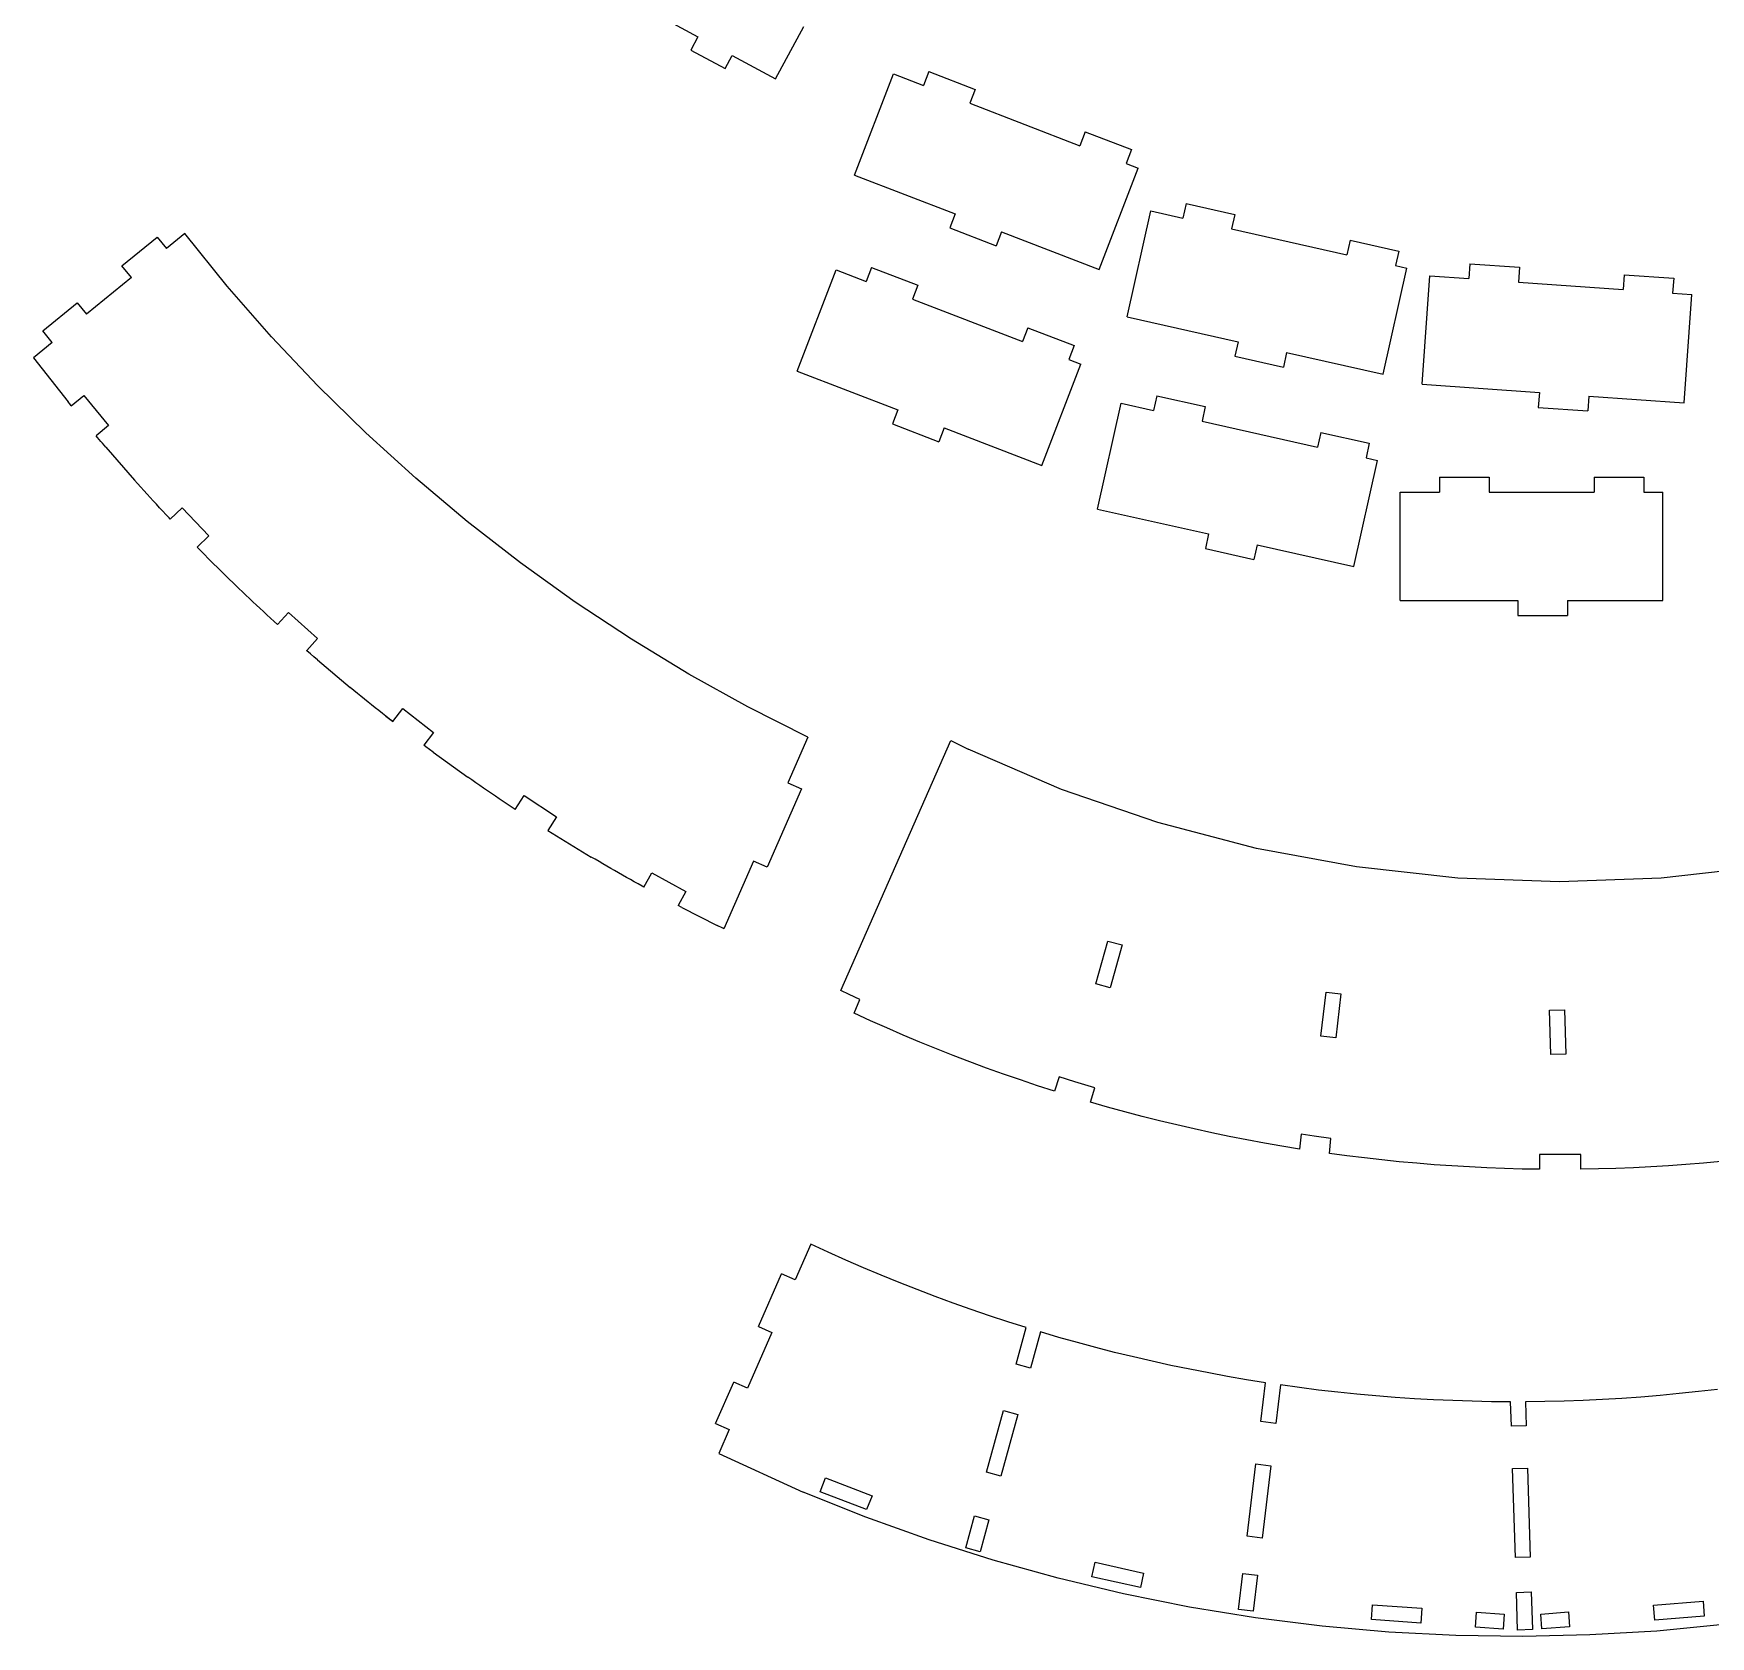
# Model space of a CAD drawing. Extents: x -27280 to 27280, y -16671 to 16671.
# Drawn here: x -14486 to -10437, y -5460 to -1589 of the extents above; entities that cross this region are included whole.
import ezdxf

# ---------------------------------------------------------------- set-up
doc = ezdxf.new("R2010")
doc.units = 0
doc.header["$MEASUREMENT"] = 0
doc.layers.get('0').update_dxf_attribs({"linetype": 'CONTINUOUS'})

msp = doc.modelspace()

# ---------------------------------------------------------------- linework, layer by layer
for p, q in [((-13011.1, -1527.2), (-12881.5, -1597.4)), ((-12694.6, -1698.7), (-12626, -1572.1)), ((-12881.5, -1597.4), (-12898.6, -1629.1)), ((-12898.6, -1629.1), (-12816, -1673.9)), ((-12816, -1673.9), (-12798.8, -1642.2)), ((-12798.8, -1642.2), (-12694.6, -1698.7)), ((-12503.5, -1931.4), (-12409.2, -1686.6)), ((-12409.2, -1686.6), (-12336.9, -1714.5)), ((-12323.9, -1680.9), (-12336.9, -1714.5)), ((-12323.9, -1680.9), (-12212, -1724)), ((-12212, -1724), (-12224.9, -1757.6)), ((-12224.9, -1757.6), (-11959.4, -1859.9)), ((-11946.4, -1826.3), (-11959.4, -1859.9)), ((-11946.4, -1826.3), (-11834.4, -1869.4)), ((-11834.4, -1869.4), (-11847.4, -1903)), ((-11847.4, -1903), (-11818.5, -1914.1)), ((-12503.5, -1931.4), (-12260.7, -2024.9)), ((-11912.7, -2158.9), (-11818.5, -1914.1)), ((-11845.4, -2273.4), (-11788.2, -2017.4)), ((-11788.2, -2017.4), (-11710.2, -2034.9)), ((-11702.4, -1999.7), (-11710.2, -2034.9)), ((-11702.4, -1999.7), (-11585.3, -2025.9)), ((-12260.7, -2024.9), (-12273.6, -2058.5)), ((-12273.6, -2058.5), (-12161.6, -2101.7)), ((-11585.3, -2025.9), (-11593.1, -2061)), ((-11593.1, -2061), (-11314.2, -2123.4)), ((-14272.3, -2150.3), (-14187.6, -2080.8)), ((-14187.6, -2080.8), (-14164.7, -2108.6)), ((-14120.6, -2072.4), (-14164.7, -2108.6)), ((-14018.3, -2198.9), (-14120.6, -2072.4)), ((-12148.7, -2068.1), (-12161.6, -2101.7)), ((-12148.7, -2068.1), (-11912.7, -2158.9)), ((-11306.4, -2088.2), (-11314.2, -2123.4)), ((-11306.4, -2088.2), (-11189.3, -2114.4)), ((-11189.3, -2114.4), (-11197.1, -2149.5)), ((-11017.5, -2145), (-11020, -2180.9)), ((-11017.5, -2145), (-10897.8, -2153.6)), ((-14249.4, -2178.1), (-14357.9, -2267.1)), ((-14249.4, -2178.1), (-14272.3, -2150.3)), ((-12641.9, -2404.6), (-12547.7, -2159.8)), ((-12547.7, -2159.8), (-12475.3, -2187.7)), ((-12462.4, -2154.1), (-12475.3, -2187.7)), ((-12462.4, -2154.1), (-12350.4, -2197.2)), ((-11226.8, -2411.7), (-11169.6, -2155.7)), ((-11197.1, -2149.5), (-11169.6, -2155.7)), ((-11133, -2435.9), (-11114.4, -2174.2)), ((-11114.4, -2174.2), (-11020, -2180.9)), ((-10897.8, -2153.6), (-10900.3, -2189.5)), ((-10644.9, -2171.6), (-10647.5, -2207.5)), ((-10644.9, -2171.6), (-10525.2, -2180.1)), ((-10525.2, -2180.1), (-10527.8, -2216)), ((-13911.3, -2321.4), (-14018.3, -2198.9)), ((-12350.4, -2197.2), (-12363.3, -2230.8)), ((-10900.3, -2189.5), (-10647.5, -2207.5)), ((-10527.8, -2216), (-10481.6, -2219.3)), ((-10500.2, -2481), (-10481.6, -2219.3)), ((-14463.5, -2307.2), (-14380.8, -2239.3)), ((-14380.8, -2239.3), (-14357.9, -2267.1)), ((-12363.3, -2230.8), (-12097.8, -2333.1)), ((-14440.7, -2335), (-14463.5, -2307.2)), ((-12084.9, -2299.5), (-12097.8, -2333.1)), ((-12084.9, -2299.5), (-11972.9, -2342.6)), ((-11845.4, -2273.4), (-11577.2, -2333.4)), ((-14440.7, -2335), (-14485.9, -2372.1)), ((-13799.7, -2439.7), (-13911.3, -2321.4)), ((-11972.9, -2342.6), (-11985.8, -2376.2)), ((-11577.2, -2333.4), (-11585, -2368.5)), ((-14485.9, -2372.1), (-14402.5, -2478.7)), ((-12051.2, -2632.1), (-11956.9, -2387.3)), ((-11985.8, -2376.2), (-11956.9, -2387.3)), ((-11585, -2368.5), (-11467.9, -2394.7)), ((-11460.1, -2359.5), (-11467.9, -2394.7)), ((-11460.1, -2359.5), (-11226.8, -2411.7)), ((-12641.9, -2404.6), (-12399.1, -2498.2)), ((-14394.8, -2488.1), (-14364.3, -2463.1)), ((-14364.3, -2463.1), (-14304.7, -2535.8)), ((-13683.6, -2553.6), (-13799.7, -2439.7)), ((-11773.5, -2464), (-11781.3, -2499.2)), ((-11773.5, -2464), (-11656.4, -2490.2)), ((-11133, -2435.9), (-10849.6, -2456.1)), ((-10849.6, -2456.1), (-10852.2, -2492)), ((-10729.9, -2464.6), (-10732.5, -2500.5)), ((-10729.9, -2464.6), (-10500.2, -2481)), ((-14398.6, -2483.5), (-14402.5, -2478.7)), ((-14394.8, -2488.1), (-14398.6, -2483.5)), ((-12399.1, -2498.2), (-12412, -2531.7)), ((-11916.5, -2737.8), (-11859.3, -2481.8)), ((-11859.3, -2481.8), (-11781.3, -2499.2)), ((-11656.4, -2490.2), (-11664.2, -2525.4)), ((-10852.2, -2492), (-10732.5, -2500.5)), ((-14304.7, -2535.8), (-14335, -2560.6)), ((-12412, -2531.7), (-12300, -2574.9)), ((-12287.1, -2541.3), (-12300, -2574.9)), ((-12287.1, -2541.3), (-12051.2, -2632.1)), ((-11664.2, -2525.4), (-11385.3, -2587.7)), ((-14331.6, -2564.7), (-14335, -2560.6)), ((-14327.6, -2569.4), (-14331.6, -2564.7)), ((-14323.6, -2574.1), (-14327.6, -2569.4)), ((-14319.6, -2578.8), (-14323.6, -2574.1)), ((-14315.5, -2583.6), (-14319.6, -2578.8)), ((-14311.5, -2588.3), (-14315.5, -2583.6)), ((-14311.5, -2588.3), (-14242, -2667.8)), ((-13563.1, -2663), (-13683.6, -2553.6)), ((-11377.5, -2552.6), (-11385.3, -2587.7)), ((-11377.5, -2552.6), (-11260.4, -2578.7)), ((-11260.4, -2578.7), (-11268.2, -2613.9)), ((-11297.9, -2876), (-11240.7, -2620)), ((-11268.2, -2613.9), (-11240.7, -2620)), ((-14234.5, -2676.2), (-14242, -2667.8)), ((-13438.6, -2767.7), (-13563.1, -2663)), ((-11091, -2660.4), (-10971, -2660.4)), ((-11091, -2660.4), (-11091, -2696.4)), ((-10971, -2660.4), (-10971, -2696.4)), ((-10717.5, -2660.4), (-10717.5, -2696.4)), ((-10717.5, -2660.4), (-10597.5, -2660.4)), ((-10597.5, -2660.4), (-10597.5, -2696.4)), ((-14226.9, -2684.6), (-14234.5, -2676.2)), ((-14219.4, -2692.9), (-14226.9, -2684.6)), ((-14211.8, -2701.3), (-14219.4, -2692.9)), ((-14204.3, -2709.6), (-14211.8, -2701.3)), ((-14196.7, -2717.9), (-14204.3, -2709.6)), ((-11185.6, -2958.7), (-11185.6, -2696.4)), ((-11185.6, -2696.4), (-11091, -2696.4)), ((-10971, -2696.4), (-10717.5, -2696.4)), ((-10597.5, -2696.4), (-10551.2, -2696.4)), ((-10551.2, -2958.7), (-10551.2, -2696.4)), ((-14189, -2726.1), (-14196.7, -2717.9)), ((-14181.4, -2734.4), (-14189, -2726.1)), ((-14173.7, -2742.6), (-14181.4, -2734.4)), ((-14166.1, -2750.8), (-14173.7, -2742.6)), ((-14158.4, -2759), (-14166.1, -2750.8)), ((-14155.7, -2761.9), (-14127.1, -2734.7)), ((-14127.1, -2734.7), (-14062.2, -2802.6)), ((-11916.5, -2737.8), (-11648.3, -2797.7)), ((-14155.7, -2761.9), (-14158.4, -2759)), ((-14155.7, -2761.9), (-14155.7, -2761.9)), ((-13310.2, -2867.5), (-13438.6, -2767.7)), ((-14062.2, -2802.6), (-14090.5, -2829.7)), ((-14088.4, -2831.9), (-14090.5, -2829.7)), ((-14090.5, -2829.7), (-14090.5, -2829.7)), ((-14080.5, -2839.9), (-14088.4, -2831.9)), ((-11648.3, -2797.7), (-11656.1, -2832.8)), ((-11656.1, -2832.8), (-11539, -2859)), ((-11531.2, -2823.9), (-11539, -2859)), ((-11531.2, -2823.9), (-11297.9, -2876)), ((-14072.6, -2847.9), (-14080.5, -2839.9)), ((-14064.7, -2855.8), (-14072.6, -2847.9)), ((-14064.7, -2855.8), (-13989.9, -2929.3)), ((-13178, -2962.3), (-13310.2, -2867.5)), ((-13981.5, -2937.3), (-13989.9, -2929.3)), ((-13973.1, -2945.4), (-13981.5, -2937.3)), ((-13964.6, -2953.4), (-13973.1, -2945.4)), ((-13956.2, -2961.4), (-13964.6, -2953.4)), ((-13947.7, -2969.4), (-13956.2, -2961.4)), ((-13939.2, -2977.3), (-13947.7, -2969.4)), ((-13930.7, -2985.2), (-13939.2, -2977.3)), ((-13922.2, -2993.1), (-13930.7, -2985.2)), ((-13913.6, -3001), (-13922.2, -2993.1)), ((-13896.4, -3016.7), (-13870.1, -2987.4)), ((-13870.1, -2987.4), (-13800.1, -3050.2)), ((-13042.2, -3051.9), (-13178, -2962.3)), ((-11185.6, -2958.7), (-10901.5, -2958.7)), ((-10901.5, -2958.7), (-10901.5, -2994.7)), ((-10901.5, -2994.7), (-10781.5, -2994.7)), ((-10781.5, -2958.7), (-10551.2, -2958.7)), ((-10781.5, -2958.7), (-10781.5, -2994.7)), ((-13905, -3008.9), (-13913.6, -3001)), ((-13896.4, -3016.7), (-13905, -3008.9)), ((-13800.1, -3050.2), (-13826.3, -3079.3)), ((-12903.1, -3136.3), (-13042.2, -3051.9)), ((-13825.7, -3079.9), (-13826.3, -3079.3)), ((-13817.3, -3087.2), (-13825.7, -3079.9)), ((-13808.9, -3094.5), (-13817.3, -3087.2)), ((-13800.4, -3101.8), (-13808.9, -3094.5)), ((-13800.4, -3101.8), (-13721, -3168.8)), ((-12760.9, -3215.2), (-12903.1, -3136.3)), ((-13712.4, -3175.8), (-13721, -3168.8)), ((-13703.8, -3182.8), (-13712.4, -3175.8)), ((-13695.3, -3189.8), (-13703.8, -3182.8)), ((-13686.7, -3196.8), (-13695.3, -3189.8)), ((-13678.1, -3203.7), (-13686.7, -3196.8)), ((-13669.4, -3210.7), (-13678.1, -3203.7)), ((-13660.8, -3217.6), (-13669.4, -3210.7)), ((-13652.1, -3224.4), (-13660.8, -3217.6)), ((-13643.5, -3231.3), (-13652.1, -3224.4)), ((-13634.8, -3238.1), (-13643.5, -3231.3)), ((-13634.8, -3238.1), (-13619.4, -3250.1)), ((-13626.1, -3245), (-13634.8, -3238.1)), ((-13618.4, -3250.9), (-13594.4, -3219.6)), ((-13594.4, -3219.6), (-13519.8, -3276.9)), ((-12615.8, -3288.7), (-12760.9, -3215.2)), ((-13619.4, -3250.1), (-13626.1, -3245)), ((-13619.4, -3250.1), (-13618.4, -3250.9)), ((-13618.4, -3250.9), (-13619.4, -3250.1)), ((-13618.4, -3250.9), (-13618.4, -3250.9)), ((-13617.4, -3251.8), (-13618.4, -3250.9)), ((-13617.4, -3251.8), (-13618.4, -3250.9)), ((-13519.8, -3276.9), (-13543.6, -3307.9)), ((-13543.6, -3307.9), (-13543.6, -3307.9)), ((-13543.6, -3307.9), (-13543.6, -3307.9)), ((-13543.6, -3307.9), (-13543.6, -3307.9)), ((-13538.2, -3312), (-13543.6, -3307.9)), ((-13543.6, -3307.9), (-13543.6, -3307.9)), ((-13543.6, -3307.9), (-13543.6, -3307.9)), ((-13529.4, -3318.5), (-13538.2, -3312)), ((-13520.5, -3325.1), (-13529.4, -3318.5)), ((-12615.8, -3288.7), (-12664.1, -3398.7)), ((-12536.7, -3900.2), (-12271.2, -3296.4)), ((-12271.2, -3296.4), (-12229.2, -3317.7)), ((-12003.2, -3414.5), (-12229.2, -3317.7)), ((-13520.5, -3325.1), (-13436.8, -3385.3)), ((-13427.4, -3391.9), (-13436.8, -3385.3)), ((-13418, -3398.5), (-13427.4, -3391.9)), ((-13408.5, -3405), (-13418, -3398.5)), ((-12664.1, -3398.7), (-12631.2, -3413.2)), ((-13399.1, -3411.5), (-13408.5, -3405)), ((-13389.6, -3418), (-13399.1, -3411.5)), ((-13380.2, -3424.5), (-13389.6, -3418)), ((-13370.7, -3430.9), (-13380.2, -3424.5)), ((-13361.2, -3437.3), (-13370.7, -3430.9)), ((-13351.7, -3443.7), (-13361.2, -3437.3)), ((-13323, -3462.8), (-13301.5, -3429.7)), ((-13301.5, -3429.7), (-13222.7, -3480.9)), ((-12631.2, -3413.2), (-12714.4, -3602.5)), ((-11770.7, -3494.5), (-12003.2, -3414.5)), ((-13342.1, -3450.1), (-13351.7, -3443.7)), ((-13332.6, -3456.5), (-13342.1, -3450.1)), ((-13323, -3462.8), (-13332.6, -3456.5)), ((-13222.7, -3480.9), (-13244.2, -3513.7)), ((-13244.2, -3513.7), (-13244, -3513.7)), ((-13244.2, -3513.7), (-13139.1, -3578)), ((-11532.9, -3557.1), (-11770.7, -3494.5)), ((-11291.2, -3602), (-11532.9, -3557.1)), ((-13129.7, -3583.5), (-13139.1, -3578)), ((-13120.3, -3589), (-13129.7, -3583.5)), ((-13110.9, -3594.6), (-13120.3, -3589)), ((-13101.5, -3600), (-13110.9, -3594.6)), ((-13092, -3605.5), (-13101.5, -3600)), ((-12747.3, -3588), (-12819, -3751.1)), ((-12714.4, -3602.5), (-12747.3, -3588)), ((-11046.8, -3629.1), (-11291.2, -3602)), ((-10310.9, -3601.7), (-10555.3, -3628.9)), ((-13082.6, -3610.9), (-13092, -3605.5)), ((-13073.1, -3616.4), (-13082.6, -3610.9)), ((-13063.7, -3621.8), (-13073.1, -3616.4)), ((-13054.2, -3627.1), (-13063.7, -3621.8)), ((-13044.7, -3632.5), (-13054.2, -3627.1)), ((-13035.2, -3637.8), (-13044.7, -3632.5)), ((-13025.7, -3643.1), (-13035.2, -3637.8)), ((-13016.2, -3648.4), (-13025.7, -3643.1)), ((-13011.9, -3650.7), (-12993.1, -3616.1)), ((-12993.1, -3616.1), (-12910.4, -3660.9)), ((-10801, -3638), (-11046.8, -3629.1)), ((-10555.3, -3628.9), (-10801, -3638)), ((-13011.9, -3650.7), (-13016.2, -3648.4)), ((-13011.9, -3650.7), (-13011.9, -3650.7)), ((-12910.4, -3660.9), (-12929.1, -3695.3)), ((-12929.1, -3695.3), (-12929.1, -3695.3)), ((-12920.3, -3699.9), (-12929.1, -3695.3)), ((-12920.3, -3699.9), (-12834.9, -3743.3)), ((-12830.4, -3745.5), (-12834.9, -3743.3)), ((-12826, -3747.7), (-12830.4, -3745.5)), ((-12821.5, -3749.9), (-12826, -3747.7)), ((-12819, -3751.1), (-12821.5, -3749.9)), ((-11920.4, -3884.1), (-11892.1, -3780.8)), ((-11892.1, -3780.8), (-11857.4, -3790.4)), ((-11857.4, -3790.4), (-11885.7, -3893.6)), ((-11885.7, -3893.6), (-11920.4, -3884.1)), ((-12516.2, -3910), (-12536.7, -3900.2)), ((-12490.2, -3922.1), (-12516.2, -3910)), ((-12504.5, -3955.2), (-12490.2, -3922.1)), ((-11377.3, -4010.5), (-11364.6, -3904.2)), ((-11364.6, -3904.2), (-11328.8, -3908.4)), ((-11328.8, -3908.4), (-11341.5, -4014.8)), ((-12465.1, -3973.2), (-12504.5, -3955.2)), ((-10824.9, -3948), (-10788.9, -3946.9)), ((-10821.6, -4055), (-10824.9, -3948)), ((-10788.9, -3946.9), (-10785.7, -4053.9)), ((-12425.6, -3990.8), (-12465.1, -3973.2)), ((-12385.8, -4008), (-12425.6, -3990.8)), ((-12345.9, -4024.8), (-12385.8, -4008)), ((-12305.8, -4041.1), (-12345.9, -4024.8)), ((-12265.5, -4057), (-12305.8, -4041.1)), ((-11341.5, -4014.8), (-11377.3, -4010.5)), ((-12225, -4072.5), (-12265.5, -4057)), ((-12184.4, -4087.6), (-12225, -4072.5)), ((-12143.6, -4102.2), (-12184.4, -4087.6)), ((-10785.7, -4053.9), (-10821.6, -4055)), ((-12102.7, -4116.4), (-12143.6, -4102.2)), ((-12061.6, -4130.2), (-12102.7, -4116.4)), ((-12020.4, -4143.5), (-12061.6, -4130.2)), ((-12009.3, -4109.2), (-12020.4, -4143.5)), ((-11971, -4121.2), (-12009.3, -4109.2)), ((-11922.7, -4135.6), (-11971, -4121.2)), ((-11933.8, -4169.9), (-11922.7, -4135.6)), ((-11892.3, -4181.8), (-11933.8, -4169.9)), ((-11850.7, -4193.3), (-11892.3, -4181.8)), ((-11808.9, -4204.3), (-11850.7, -4193.3)), ((-11767.1, -4214.9), (-11808.9, -4204.3)), ((-11725.1, -4225), (-11767.1, -4214.9)), ((-11683, -4234.7), (-11725.1, -4225)), ((-11640.8, -4243.9), (-11683, -4234.7)), ((-11598.6, -4252.7), (-11640.8, -4243.9)), ((-11425, -4247.4), (-11428.6, -4283.2)), ((-11393.1, -4252.3), (-11425, -4247.4)), ((-11556.2, -4261), (-11598.6, -4252.7)), ((-11513.7, -4268.9), (-11556.2, -4261)), ((-11471.2, -4276.3), (-11513.7, -4268.9)), ((-11428.6, -4283.2), (-11471.2, -4276.3)), ((-11352.9, -4258.1), (-11393.1, -4252.3)), ((-11356.5, -4293.9), (-11352.9, -4258.1)), ((-11314.4, -4299.6), (-11356.5, -4293.9)), ((-11272.3, -4304.8), (-11314.4, -4299.6)), ((-11230.1, -4309.5), (-11272.3, -4304.8)), ((-11187.9, -4313.8), (-11230.1, -4309.5)), ((-11145.7, -4317.7), (-11187.9, -4313.8)), ((-11103.4, -4321.1), (-11145.7, -4317.7)), ((-11061, -4324.1), (-11103.4, -4321.1)), ((-11018.7, -4326.6), (-11061, -4324.1)), ((-10976.3, -4328.7), (-11018.7, -4326.6)), ((-10933.9, -4330.3), (-10976.3, -4328.7)), ((-10891.4, -4331.5), (-10933.9, -4330.3)), ((-10849, -4332.2), (-10891.4, -4331.5)), ((-10805.6, -4296.5), (-10849, -4296.2)), ((-10849, -4296.2), (-10849, -4332.2)), ((-10749.4, -4296.1), (-10805.6, -4296.5)), ((-10749.4, -4332.1), (-10749.4, -4296.1)), ((-10707.1, -4331.3), (-10749.4, -4332.1)), ((-10664.8, -4330.1), (-10707.1, -4331.3)), ((-10622.5, -4328.4), (-10664.8, -4330.1)), ((-10580.3, -4326.2), (-10622.5, -4328.4)), ((-10538, -4323.7), (-10580.3, -4326.2)), ((-10495.8, -4320.7), (-10538, -4323.7)), ((-10453.7, -4317.2), (-10495.8, -4320.7)), ((-10411.6, -4313.3), (-10453.7, -4317.2)), ((-12608.9, -4513), (-12646.8, -4599.1)), ((-12566.7, -4532.5), (-12608.9, -4513)), ((-12524.3, -4551.5), (-12566.7, -4532.5)), ((-12481.7, -4570), (-12524.3, -4551.5)), ((-12438.8, -4588.1), (-12481.7, -4570)), ((-12735.6, -4711.8), (-12679.8, -4584.6)), ((-12646.8, -4599.1), (-12679.8, -4584.6)), ((-12395.7, -4605.6), (-12438.8, -4588.1)), ((-12352.5, -4622.7), (-12395.7, -4605.6)), ((-12309, -4639.2), (-12352.5, -4622.7)), ((-12265.4, -4655.3), (-12309, -4639.2)), ((-12221.6, -4670.8), (-12265.4, -4655.3)), ((-12177.6, -4685.9), (-12221.6, -4670.8)), ((-12133.4, -4700.4), (-12177.6, -4685.9)), ((-12702.7, -4726.2), (-12761.9, -4861)), ((-12735.6, -4711.8), (-12702.7, -4726.2)), ((-12089.1, -4714.4), (-12133.4, -4700.4)), ((-12113.2, -4802.7), (-12089.1, -4714.4)), ((-12054.6, -4724.9), (-12078.5, -4812.2)), ((-12010, -4738), (-12054.6, -4724.9)), ((-11965.2, -4750.6), (-12010, -4738)), ((-11920.3, -4762.7), (-11965.2, -4750.6)), ((-11875.3, -4774.3), (-11920.3, -4762.7)), ((-11830.1, -4785.3), (-11875.3, -4774.3)), ((-12078.5, -4812.2), (-12113.2, -4802.7)), ((-11784.8, -4795.8), (-11830.1, -4785.3)), ((-11739.4, -4805.8), (-11784.8, -4795.8)), ((-11693.9, -4815.2), (-11739.4, -4805.8)), ((-11648.2, -4824.1), (-11693.9, -4815.2)), ((-12838.7, -4946.1), (-12794.9, -4846.5)), ((-12761.9, -4861), (-12794.9, -4846.5)), ((-11602.5, -4832.5), (-11648.2, -4824.1)), ((-11556.7, -4840.3), (-11602.5, -4832.5)), ((-11510.7, -4847.6), (-11556.7, -4840.3)), ((-11522, -4941.6), (-11510.8, -4847.6)), ((-11510.8, -4847.6), (-11510.7, -4847.6)), ((-11475.1, -4852.9), (-11486.2, -4945.8)), ((-11429.1, -4859.3), (-11475.1, -4852.9)), ((-11382.9, -4865.2), (-11429.1, -4859.3)), ((-11336.7, -4870.5), (-11382.9, -4865.2)), ((-11290.5, -4875.2), (-11336.7, -4870.5)), ((-11244.2, -4879.4), (-11290.5, -4875.2)), ((-11197.8, -4883.1), (-11244.2, -4879.4)), ((-11151.4, -4886.2), (-11197.8, -4883.1)), ((-11105, -4888.8), (-11151.4, -4886.2)), ((-11058.5, -4890.9), (-11105, -4888.8)), ((-11012.1, -4892.4), (-11058.5, -4890.9)), ((-10965.6, -4893.4), (-11012.1, -4892.4)), ((-10919.1, -4893.8), (-10965.6, -4893.4)), ((-10919.1, -4893.8), (-10919.1, -4893.8)), ((-10917.3, -4952.9), (-10919.1, -4893.8)), ((-10836.6, -4893.1), (-10883.1, -4893.7)), ((-10883.1, -4893.7), (-10881.3, -4951.8)), ((-10790.1, -4892), (-10836.6, -4893.1)), ((-10743.6, -4890.4), (-10790.1, -4892)), ((-10697.2, -4888.2), (-10743.6, -4890.4)), ((-10650.8, -4885.4), (-10697.2, -4888.2)), ((-10604.4, -4882.2), (-10650.8, -4885.4)), ((-10558, -4878.3), (-10604.4, -4882.2)), ((-10511.8, -4874), (-10558, -4878.3)), ((-10465.5, -4869.1), (-10511.8, -4874)), ((-10419.3, -4863.7), (-10465.5, -4869.1)), ((-12184.7, -5063.5), (-12144, -4915.1)), ((-12109.3, -4924.6), (-12149.9, -5073)), ((-12144, -4915.1), (-12109.3, -4924.6)), ((-12838.7, -4946.1), (-12805.7, -4960.6)), ((-12805.7, -4960.6), (-12831.3, -5018.9)), ((-11486.2, -4945.8), (-11522, -4941.6)), ((-10881.3, -4951.8), (-10917.3, -4952.9)), ((-12831.3, -5018.9), (-12627.8, -5111.6)), ((-11555.1, -5218.6), (-11534.2, -5043.9)), ((-11534.2, -5043.9), (-11498.5, -5048.2)), ((-11498.5, -5048.2), (-11519.4, -5222.9)), ((-10914.2, -5055.1), (-10878.2, -5054)), ((-10907.6, -5269.8), (-10914.2, -5055.1)), ((-10878.2, -5054), (-10871.7, -5268.7)), ((-12586, -5111), (-12573.1, -5077.4)), ((-12573.1, -5077.4), (-12461.1, -5120.6)), ((-12149.9, -5073), (-12184.7, -5063.5)), ((-12476.4, -5172.1), (-12627.8, -5111.6)), ((-12474.1, -5154.2), (-12586, -5111)), ((-12461.1, -5120.6), (-12474.1, -5154.2)), ((-12323.1, -5227), (-12476.4, -5172.1)), ((-12234.8, -5246.3), (-12213.7, -5169.4)), ((-12213.7, -5169.4), (-12179, -5178.9)), ((-12179, -5178.9), (-12200, -5255.8)), ((-11519.4, -5222.9), (-11555.1, -5218.6)), ((-12168.2, -5276.3), (-12323.1, -5227)), ((-12200, -5255.8), (-12234.8, -5246.3)), ((-12011.6, -5319.8), (-12168.2, -5276.3)), ((-11930.2, -5316.1), (-11922.3, -5281)), ((-11922.3, -5281), (-11805.2, -5307.2)), ((-10871.7, -5268.7), (-10907.6, -5269.8)), ((-11853.8, -5357.5), (-12011.6, -5319.8)), ((-11813.1, -5342.3), (-11930.2, -5316.1)), ((-11805.2, -5307.2), (-11813.1, -5342.3)), ((-11576.2, -5395.2), (-11565.8, -5308.4)), ((-11565.8, -5308.4), (-11530.1, -5312.6)), ((-11530.1, -5312.6), (-11540.5, -5399.5)), ((-11694.8, -5389.4), (-11853.8, -5357.5)), ((-11255.4, -5419.8), (-11252.8, -5383.9)), ((-11252.8, -5383.9), (-11133.1, -5392.5)), ((-10905.1, -5353.9), (-10869.1, -5352.8)), ((-10902.3, -5445), (-10905.1, -5353.9)), ((-10869.1, -5352.8), (-10866.3, -5443.9)), ((-10574.1, -5384.9), (-10454.4, -5375.5)), ((-10571.2, -5420.8), (-10574.1, -5384.9)), ((-10454.4, -5375.5), (-10451.6, -5411.4)), ((-11534.8, -5415.5), (-11694.8, -5389.4)), ((-11540.5, -5399.5), (-11576.2, -5395.2)), ((-11374.1, -5435.6), (-11534.8, -5415.5)), ((-11135.7, -5428.4), (-11255.4, -5419.8)), ((-11133.1, -5392.5), (-11135.7, -5428.4)), ((-11003.8, -5437.8), (-11001.2, -5401.9)), ((-11001.2, -5401.9), (-10934.5, -5406.6)), ((-10934.5, -5406.6), (-10937, -5442.5)), ((-10846.3, -5406.2), (-10779.7, -5401)), ((-10843.5, -5442.1), (-10846.3, -5406.2)), ((-10779.7, -5401), (-10776.8, -5436.9)), ((-10451.6, -5411.4), (-10571.2, -5420.8)), ((-11212.8, -5449.8), (-11374.1, -5435.6)), ((-11051.2, -5458.1), (-11212.8, -5449.8)), ((-10889.3, -5460.5), (-11051.2, -5458.1)), ((-10937, -5442.5), (-11003.8, -5437.8)), ((-10866.3, -5443.9), (-10902.3, -5445)), ((-10727.5, -5456.8), (-10889.3, -5460.5)), ((-10776.8, -5436.9), (-10843.5, -5442.1)), ((-10565.9, -5447.3), (-10727.5, -5456.8)), ((-10404.7, -5431.8), (-10565.9, -5447.3))]:
    msp.add_line(p, q)

doc.saveas('drawing.dxf')
